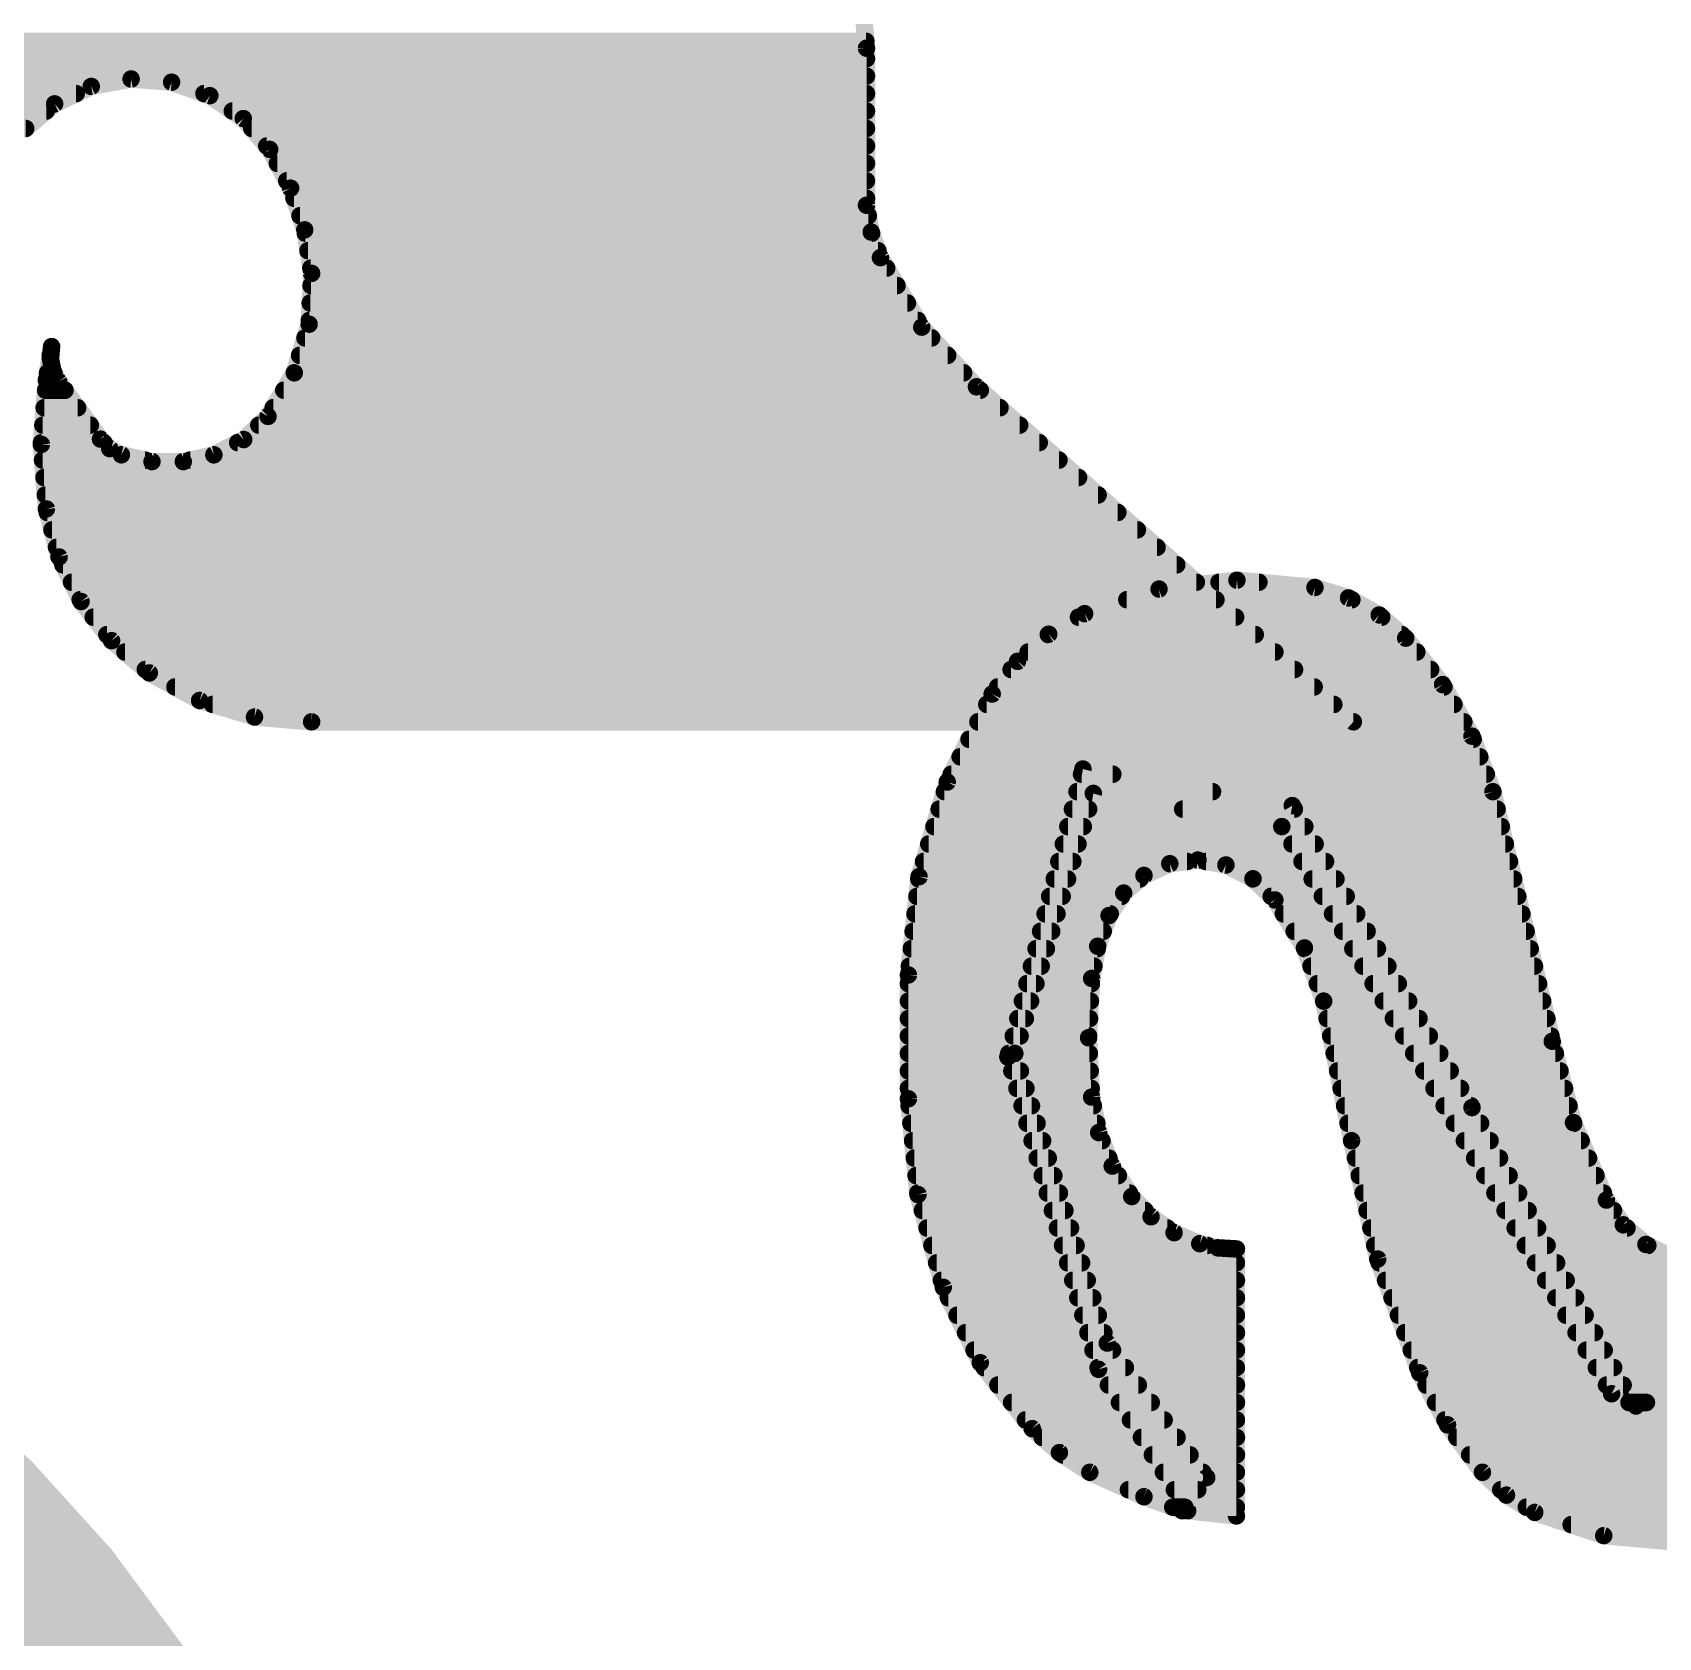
# Model space of a CAD drawing. Extents: x -36 to 72, y -18 to 26.
# Drawn here: x 8.87 to 11.237, y 20.257 to 22.593 of the extents above; entities that cross this region are included whole.
import ezdxf

# ---------------------------------------------------------------- set-up
doc = ezdxf.new("R2010")
doc.units = 0
for name, color, linetype in [('1', 12, 'CONTINUOUS'), ('17', 110, 'CONTINUOUS'), ('21', 41, 'CONTINUOUS'), ('22', 40, 'CONTINUOUS'), ('23', 53, 'CONTINUOUS'), ('29', 253, 'CONTINUOUS'), ('30', 253, 'CONTINUOUS')]:
    doc.layers.add(name, color=color, linetype=linetype)

# ---------------------------------------------------------------- blocks, each defined once
blk = doc.blocks.new('ROUNDP')
at = {"const_width": 0.5}
blk.add_lwpolyline([(0, -0.25, 1), (0, 0.25, 1), (0, -0.25)], format="xyb", dxfattribs=at)

msp = doc.modelspace()

# ---------------------------------------------------------------- linework, layer by layer
at = {"layer": '1', "const_width": 2.54}
msp.add_lwpolyline([(7.62, 19.2659), (7.62, 6.1341)], dxfattribs=at)
at = {"layer": '1', "const_width": 1.27}
msp.add_lwpolyline([(8.255, 19.2659, 1), (6.985, 19.2659)], format="xyb", dxfattribs=at)
at = {"layer": '21', "const_width": 0.0254}
for points in [[(10.0838, 22.5705), (10.0714, 22.7068)], [(7.9941, 22.5806), (10.0829, 22.5806)], [(10.0838, 22.3419), (10.0838, 22.5705)], [(7.996, 22.5552), (10.0838, 22.5552)], [(7.9994, 22.5298), (10.0838, 22.5298)], [(8.9553, 22.5149), (9.0133, 22.5256)], [(9.0133, 22.5256), (9.0722, 22.521)], [(9.0722, 22.521), (9.1279, 22.5014)], [(8.0064, 22.5044), (8.9333, 22.5044)], [(8.9019, 22.4894), (8.9553, 22.5149)], [(9.1194, 22.5044), (10.0838, 22.5044)], [(9.1279, 22.5014), (9.1766, 22.468)], [(8.0134, 22.479), (8.8897, 22.479)], [(8.857, 22.4511), (8.9019, 22.4894)], [(9.1606, 22.479), (10.0838, 22.479)], [(8.0204, 22.4536), (8.8599, 22.4536)], [(9.1766, 22.468), (9.2151, 22.4232)], [(9.189, 22.4536), (10.0838, 22.4536)], [(9.2108, 22.4282), (10.0838, 22.4282)], [(9.2151, 22.4232), (9.2455, 22.3668)], [(9.2261, 22.4028), (10.0838, 22.4028)], [(9.2398, 22.3774), (10.0838, 22.3774)], [(9.2455, 22.3668), (9.266, 22.3061)], [(9.2505, 22.352), (10.0838, 22.352)], [(10.0906, 22.3029), (10.0838, 22.3419)], [(9.2591, 22.3266), (10.0865, 22.3266)], [(9.266, 22.3061), (9.2761, 22.2428)], [(9.2668, 22.3012), (10.0913, 22.3012)], [(10.1041, 22.2657), (10.0906, 22.3029)], [(9.2708, 22.2758), (10.1004, 22.2758)], [(10.1643, 22.1645), (10.1041, 22.2657)], [(9.2761, 22.2428), (9.2724, 22.1688)], [(9.2749, 22.2504), (10.1132, 22.2504)], [(9.2752, 22.225), (10.1283, 22.225)], [(9.274, 22.1996), (10.1434, 22.1996)], [(9.2724, 22.1688), (9.2508, 22.098)], [(9.2727, 22.1742), (10.1585, 22.1742)], [(9.2663, 22.1488), (10.1787, 22.1488)], [(10.2438, 22.0777), (10.1643, 22.1645)], [(8.8976, 22.1362), (8.89, 22.0879)], [(8.8956, 22.1234), (8.8964, 22.1234)], [(8.8959, 22.1185), (8.8976, 22.1362)], [(8.8994, 22.1011), (8.8959, 22.1185)], [(9.2586, 22.1234), (10.2019, 22.1234)], [(8.8916, 22.098), (8.901, 22.098)], [(8.9078, 22.0854), (8.8994, 22.1011)], [(9.2508, 22.098), (9.2126, 22.0346)], [(9.2508, 22.098), (10.2252, 22.098)], [(8.89, 22.0879), (8.8826, 21.9939)], [(8.8888, 22.0726), (8.9171, 22.0726)], [(8.9687, 22.0015), (8.9078, 22.0854)], [(9.2355, 22.0726), (10.2495, 22.0726)], [(10.7925, 21.5901), (10.2438, 22.0777)], [(8.8868, 22.0472), (8.9355, 22.0472)], [(9.2202, 22.0472), (10.2781, 22.0472)], [(9.2126, 22.0346), (9.1773, 22.0009)], [(8.8848, 22.0218), (8.954, 22.0218)], [(8.9821, 21.9877), (8.9687, 22.0015)], [(9.1773, 22.0009), (9.1338, 21.9787)], [(9.1992, 22.0218), (10.3067, 22.0218)], [(8.8826, 21.9939), (8.89, 21.8999)], [(8.8828, 21.9964), (8.9737, 21.9964)], [(8.9992, 21.9787), (8.9821, 21.9877)], [(9.0437, 21.9688), (8.9992, 21.9787)], [(9.1338, 21.9787), (9.0893, 21.9688)], [(9.1684, 21.9964), (10.3353, 21.9964)], [(8.8844, 21.971), (9.0337, 21.971)], [(9.0893, 21.9688), (9.0437, 21.9688)], [(9.0993, 21.971), (10.3639, 21.971)], [(8.8864, 21.9456), (10.3925, 21.9456)], [(8.8884, 21.9202), (10.421, 21.9202)], [(8.89, 21.8999), (8.9084, 21.83)], [(8.8913, 21.8948), (10.4496, 21.8948)], [(8.898, 21.8694), (10.4782, 21.8694)], [(8.9047, 21.844), (10.5068, 21.844)], [(8.9084, 21.83), (8.9405, 21.7652)], [(8.914, 21.8186), (10.5354, 21.8186)], [(8.9266, 21.7932), (10.564, 21.7932)], [(8.9392, 21.7678), (10.5925, 21.7678)], [(8.9405, 21.7652), (8.9849, 21.7082)], [(8.9582, 21.7424), (10.6211, 21.7424)], [(8.978, 21.717), (10.6497, 21.717)], [(8.9849, 21.7082), (9.0399, 21.6612)], [(9.0043, 21.6916), (10.6783, 21.6916)], [(9.034, 21.6662), (10.7069, 21.6662)], [(9.0399, 21.6612), (9.1131, 21.6211)], [(9.0771, 21.6408), (10.7355, 21.6408)], [(9.1131, 21.6211), (9.193, 21.5971)], [(9.132, 21.6154), (10.764, 21.6154)], [(9.193, 21.5971), (9.2761, 21.5901)], [(9.2761, 21.5901), (10.7925, 21.5901)]]:
    msp.add_lwpolyline(points, dxfattribs=at)
at = {"layer": '21', "const_width": 0.0127}
for points in [[(10.0901, 22.5705, 1), (10.0775, 22.5705)], [(10.0829, 22.5742, 1), (10.0829, 22.587)], [(10.0775, 22.5699, 1), (10.0901, 22.5711)], [(10.0838, 22.5489, 1), (10.0838, 22.5616)], [(9.0138, 22.532, 1), (9.0128, 22.5193)], [(9.0145, 22.5194, 1), (9.0122, 22.5319)], [(9.0743, 22.527, 1), (9.0701, 22.5151)], [(9.0717, 22.5147, 1), (9.0727, 22.5274)], [(10.0838, 22.5235, 1), (10.0838, 22.5362)], [(8.9333, 22.498, 1), (8.9333, 22.5108)], [(8.9541, 22.5211, 1), (8.9564, 22.5086)], [(8.958, 22.5091, 1), (8.9525, 22.5206)], [(9.1194, 22.5108, 1), (9.1194, 22.498)], [(9.1315, 22.5066, 1), (9.1243, 22.4962)], [(9.1258, 22.4954, 1), (9.13, 22.5074)], [(10.0838, 22.498, 1), (10.0838, 22.5108)], [(8.8897, 22.4727, 1), (8.8897, 22.4854)], [(8.8992, 22.4952, 1), (8.9047, 22.4837)], [(8.9061, 22.4846, 1), (8.8978, 22.4943)], [(9.1606, 22.4854, 1), (9.1606, 22.4727)], [(10.0838, 22.4727, 1), (10.0838, 22.4854)], [(8.8599, 22.4473, 1), (8.8599, 22.46)], [(9.1815, 22.4722, 1), (9.1718, 22.4639)], [(9.1731, 22.4628, 1), (9.1802, 22.4733)], [(9.189, 22.46, 1), (9.189, 22.4473)], [(10.0838, 22.4473, 1), (10.0838, 22.46)], [(9.2108, 22.4346, 1), (9.2108, 22.4218)], [(10.0838, 22.4218, 1), (10.0838, 22.4346)], [(9.2207, 22.4262, 1), (9.2095, 22.4202)], [(9.2103, 22.4191, 1), (9.2199, 22.4273)], [(9.2261, 22.4092, 1), (9.2261, 22.3965)], [(10.0838, 22.3965, 1), (10.0838, 22.4092)], [(9.2398, 22.3838, 1), (9.2398, 22.3711)], [(9.2515, 22.3688, 1), (9.2395, 22.3648)], [(9.2399, 22.3638, 1), (9.2511, 22.3698)], [(10.0838, 22.3711, 1), (10.0838, 22.3838)], [(9.2505, 22.3584, 1), (9.2505, 22.3456)], [(10.0901, 22.343, 1), (10.0775, 22.3408)], [(10.0775, 22.3419, 1), (10.0901, 22.3419)], [(10.0838, 22.3456, 1), (10.0838, 22.3584)], [(9.2591, 22.333, 1), (9.2591, 22.3203)], [(10.0865, 22.3203, 1), (10.0865, 22.333)], [(9.2723, 22.3071, 1), (9.2598, 22.3051)], [(9.26, 22.3041, 1), (9.272, 22.3081)], [(9.2668, 22.3076, 1), (9.2668, 22.2949)], [(10.0966, 22.3051, 1), (10.0847, 22.3008)], [(10.0844, 22.3018, 1), (10.0969, 22.304)], [(10.0913, 22.2949, 1), (10.0913, 22.3076)], [(9.2708, 22.2822, 1), (9.2708, 22.2694)], [(10.1096, 22.2689, 1), (10.0986, 22.2625)], [(10.0981, 22.2635, 1), (10.1101, 22.2679)], [(10.1004, 22.2694, 1), (10.1004, 22.2822)], [(9.2749, 22.2568, 1), (9.2749, 22.2441)], [(9.2824, 22.2425, 1), (9.2698, 22.2431)], [(9.2698, 22.2418, 1), (9.2824, 22.2438)], [(10.1132, 22.2441, 1), (10.1132, 22.2568)], [(9.2752, 22.2314, 1), (9.2752, 22.2187)], [(10.1283, 22.2187, 1), (10.1283, 22.2314)], [(9.274, 22.206, 1), (9.274, 22.1932)], [(10.1434, 22.1932, 1), (10.1434, 22.206)], [(9.2727, 22.1806, 1), (9.2727, 22.1679)], [(9.2785, 22.167, 1), (9.2664, 22.1707)], [(10.1585, 22.1679, 1), (10.1585, 22.1806)], [(9.2663, 22.1552, 1), (9.2663, 22.1425)], [(9.2661, 22.1692, 1), (9.2788, 22.1685)], [(10.1689, 22.1688, 1), (10.1596, 22.1602)], [(10.1588, 22.1613, 1), (10.1697, 22.1677)], [(10.1787, 22.1425, 1), (10.1787, 22.1552)], [(8.8956, 22.1298, 1), (8.8956, 22.117)], [(8.9021, 22.1198, 1), (8.8897, 22.1172)], [(8.9039, 22.1352, 1), (8.8913, 22.1372)], [(8.9039, 22.1356, 1), (8.8913, 22.1368)], [(8.8964, 22.117, 1), (8.8964, 22.1298)], [(9.2586, 22.1298, 1), (9.2586, 22.117)], [(10.2019, 22.117, 1), (10.2019, 22.1298)], [(8.8916, 22.1044, 1), (8.8916, 22.0917)], [(8.8896, 22.1191, 1), (8.9022, 22.1179)], [(8.905, 22.1041, 1), (8.8938, 22.0981)], [(8.8932, 22.0998, 1), (8.9056, 22.1023)], [(8.901, 22.0917, 1), (8.901, 22.1044)], [(9.2508, 22.1044, 1), (9.2508, 22.0917)], [(9.2563, 22.0947, 1), (9.2454, 22.1013)], [(10.2252, 22.0917, 1), (10.2252, 22.1044)], [(8.8888, 22.079, 1), (8.8888, 22.0663)], [(8.8837, 22.0889, 1), (8.8963, 22.0869)], [(8.8963, 22.0874, 1), (8.8837, 22.0884)], [(8.9129, 22.0891, 1), (8.9027, 22.0817)], [(8.9022, 22.0824, 1), (8.9134, 22.0884)], [(8.9171, 22.0663, 1), (8.9171, 22.079)], [(9.2355, 22.079, 1), (9.2355, 22.0663)], [(9.2447, 22.0999, 1), (9.2569, 22.0962)], [(10.248, 22.0824, 1), (10.2396, 22.073)], [(10.2391, 22.0734, 1), (10.2485, 22.082)], [(10.2495, 22.0663, 1), (10.2495, 22.079)], [(8.8868, 22.0536, 1), (8.8868, 22.0408)], [(8.9355, 22.0408, 1), (8.9355, 22.0536)], [(9.2202, 22.0536, 1), (9.2202, 22.0408)], [(10.2781, 22.0408, 1), (10.2781, 22.0536)], [(9.2072, 22.0379, 1), (9.218, 22.0313)], [(9.217, 22.03, 1), (9.2082, 22.0392)], [(8.8848, 22.0282, 1), (8.8848, 22.0155)], [(8.954, 22.0155, 1), (8.954, 22.0282)], [(8.9732, 22.0059, 1), (8.9642, 21.9971)], [(9.1729, 22.0055, 1), (9.1816, 21.9963)], [(9.1801, 21.9953, 1), (9.1744, 22.0066)], [(9.1992, 22.0282, 1), (9.1992, 22.0155)], [(10.3067, 22.0155, 1), (10.3067, 22.0282)], [(8.889, 21.9944, 1), (8.8763, 21.9934)], [(8.8763, 21.9944, 1), (8.889, 21.9934)], [(8.8828, 22.0028, 1), (8.8828, 21.9901)], [(8.9636, 21.9978, 1), (8.9738, 22.0052)], [(8.9737, 21.9901, 1), (8.9737, 22.0028)], [(8.9851, 21.9933, 1), (8.9792, 21.9821)], [(8.9776, 21.9833, 1), (8.9867, 21.9921)], [(9.0006, 21.9849, 1), (8.9978, 21.9725)], [(8.9962, 21.9731, 1), (9.0022, 21.9843)], [(9.1309, 21.9844, 1), (9.1367, 21.973)], [(9.1352, 21.9725, 1), (9.1324, 21.9849)], [(9.1684, 22.0028, 1), (9.1684, 21.9901)], [(10.3353, 21.9901, 1), (10.3353, 22.0028)], [(8.8844, 21.9774, 1), (8.8844, 21.9646)], [(9.0337, 21.9646, 1), (9.0337, 21.9774)], [(9.0437, 21.9751, 1), (9.0437, 21.9624)], [(9.0423, 21.9626, 1), (9.0451, 21.975)], [(9.0879, 21.975, 1), (9.0907, 21.9626)], [(9.0893, 21.9624, 1), (9.0893, 21.9751)], [(9.0993, 21.9774, 1), (9.0993, 21.9646)], [(10.3639, 21.9646, 1), (10.3639, 21.9774)], [(8.8864, 21.952, 1), (8.8864, 21.9393)], [(10.3925, 21.9393, 1), (10.3925, 21.952)], [(8.8884, 21.9266, 1), (8.8884, 21.9139)], [(10.421, 21.9139, 1), (10.421, 21.9266)], [(8.8961, 21.9015, 1), (8.8839, 21.8983)], [(8.8837, 21.8994, 1), (8.8963, 21.9004)], [(8.8913, 21.9012, 1), (8.8913, 21.8884)], [(10.4496, 21.8884, 1), (10.4496, 21.9012)], [(8.898, 21.8758, 1), (8.898, 21.8631)], [(10.4782, 21.8631, 1), (10.4782, 21.8758)], [(8.9047, 21.8504, 1), (8.9047, 21.8377)], [(10.5068, 21.8377, 1), (10.5068, 21.8504)], [(8.9141, 21.8328, 1), (8.9027, 21.8272)], [(8.9023, 21.8284, 1), (8.9146, 21.8316)], [(8.914, 21.825, 1), (8.914, 21.8122)], [(10.5354, 21.8122, 1), (10.5354, 21.825)], [(8.9266, 21.7996, 1), (8.9266, 21.7869)], [(10.564, 21.7869, 1), (10.564, 21.7996)], [(8.9392, 21.7742, 1), (8.9392, 21.7614)], [(8.9455, 21.7691, 1), (8.9355, 21.7613)], [(10.5925, 21.7614, 1), (10.5925, 21.7742)], [(8.9348, 21.7624, 1), (8.9462, 21.768)], [(8.9582, 21.7488, 1), (8.9582, 21.736)], [(10.6211, 21.736, 1), (10.6211, 21.7488)], [(8.978, 21.7234, 1), (8.978, 21.7107)], [(10.6497, 21.7107, 1), (10.6497, 21.7234)], [(8.989, 21.713, 1), (8.9808, 21.7033)], [(8.9799, 21.7043, 1), (8.9899, 21.7121)], [(9.0043, 21.698, 1), (9.0043, 21.6852)], [(10.6783, 21.6852, 1), (10.6783, 21.698)], [(9.034, 21.6726, 1), (9.034, 21.6598)], [(9.043, 21.6668, 1), (9.0368, 21.6556)], [(9.0358, 21.6564, 1), (9.044, 21.666)], [(10.7069, 21.6598, 1), (10.7069, 21.6726)], [(9.0771, 21.6472, 1), (9.0771, 21.6345)], [(9.1149, 21.6272, 1), (9.1112, 21.615)], [(9.11, 21.6155, 1), (9.1161, 21.6267)], [(10.7355, 21.6345, 1), (10.7355, 21.6472)], [(9.132, 21.6218, 1), (9.132, 21.609)], [(9.1935, 21.6034, 1), (9.1924, 21.5907)], [(9.1911, 21.591, 1), (9.1948, 21.6031)], [(10.764, 21.609, 1), (10.764, 21.6218)], [(9.2761, 21.5965, 1), (9.2761, 21.5837)], [(9.2756, 21.5838, 1), (9.2766, 21.5964)], [(10.7883, 21.5854, 1), (10.7967, 21.5948)], [(10.7925, 21.5837, 1), (10.7925, 21.5965)]]:
    msp.add_lwpolyline(points, format="xyb", dxfattribs=at)
at = {"layer": '22', "const_width": 0.0254}
for points in [[(10.5096, 21.7833), (10.623, 21.7962)], [(10.5968, 21.7932), (10.655, 21.7932)], [(10.623, 21.7962), (10.7366, 21.7856)], [(10.4013, 21.7475), (10.5096, 21.7833)], [(10.4627, 21.7678), (10.7903, 21.7678)], [(10.7366, 21.7856), (10.7855, 21.7705)], [(10.7855, 21.7705), (10.8302, 21.7455)], [(10.3491, 21.7176), (10.4013, 21.7475)], [(10.3924, 21.7424), (10.8338, 21.7424)], [(10.8302, 21.7455), (10.8687, 21.7119)], [(10.3036, 21.6781), (10.3491, 21.7176)], [(10.3484, 21.717), (10.8629, 21.717)], [(10.3191, 21.6916), (10.8848, 21.6916)], [(10.8687, 21.7119), (10.9225, 21.6443)], [(10.2667, 21.6306), (10.3036, 21.6781)], [(10.2943, 21.6662), (10.905, 21.6662)], [(10.9225, 21.6443), (10.9651, 21.5692)], [(10.2014, 21.5025), (10.2667, 21.6306)], [(10.2746, 21.6408), (10.9244, 21.6408)], [(10.2589, 21.6154), (10.9389, 21.6154)], [(10.246, 21.59), (10.9533, 21.59)], [(10.233, 21.5646), (10.9669, 21.5646)], [(10.9651, 21.5692), (10.9957, 21.4884)], [(10.2201, 21.5392), (10.9765, 21.5392)], [(10.1603, 21.3647), (10.2014, 21.5025)], [(10.2071, 21.5138), (10.9861, 21.5138)], [(10.2895, 21.1023), (10.3988, 21.5214)], [(10.3968, 21.5138), (10.4423, 21.5138)], [(10.3988, 21.5214), (10.7036, 21.4681)], [(10.1972, 21.4884), (10.9957, 21.4884)], [(10.414, 21.4859), (10.2997, 21.1074)], [(10.3902, 21.4884), (10.5875, 21.4884)], [(10.6883, 21.4376), (10.414, 21.4859)], [(10.9957, 21.4884), (11.082, 21.1252)], [(10.1896, 21.463), (10.4071, 21.463)], [(10.3836, 21.463), (10.7066, 21.463)], [(10.5441, 21.463), (11.0017, 21.463)], [(10.7036, 21.4681), (10.9652, 21.0287)], [(10.182, 21.4376), (10.3994, 21.4376)], [(10.3769, 21.4376), (10.7218, 21.4376)], [(11.1684, 20.6121), (10.6883, 21.4376)], [(10.6883, 21.4376), (11.0078, 21.4376)], [(10.1744, 21.4122), (10.3917, 21.4122)], [(10.3703, 21.4122), (10.7369, 21.4122)], [(10.7031, 21.4122), (11.0138, 21.4122)], [(10.1669, 21.3868), (10.3841, 21.3868)], [(10.3637, 21.3868), (10.5503, 21.3868)], [(10.5253, 21.3836), (10.4877, 21.3665)], [(10.5663, 21.3888), (10.5253, 21.3836)], [(10.607, 21.3817), (10.5663, 21.3888)], [(10.5779, 21.3868), (10.752, 21.3868)], [(10.7178, 21.3868), (11.0198, 21.3868)], [(10.1448, 21.2217), (10.1603, 21.3647)], [(10.1599, 21.3614), (10.3764, 21.3614)], [(10.3571, 21.3614), (10.4818, 21.3614)], [(10.4877, 21.3665), (10.4582, 21.3408)], [(10.6464, 21.3616), (10.607, 21.3817)], [(10.6782, 21.3309), (10.6464, 21.3616)], [(10.6466, 21.3614), (10.7671, 21.3614)], [(10.7326, 21.3614), (11.0259, 21.3614)], [(10.4582, 21.3408), (10.4369, 21.3081)], [(10.1572, 21.336), (10.3687, 21.336)], [(10.3504, 21.336), (10.4551, 21.336)], [(10.6729, 21.336), (10.7822, 21.336)], [(10.7213, 21.2609), (10.6782, 21.3309)], [(10.7474, 21.336), (11.0319, 21.336)], [(10.1544, 21.3106), (10.3611, 21.3106)], [(10.3438, 21.3106), (10.4385, 21.3106)], [(10.4369, 21.3081), (10.4204, 21.2634)], [(10.6907, 21.3106), (10.7974, 21.3106)], [(10.7622, 21.3106), (11.0379, 21.3106)], [(10.1517, 21.2852), (10.3534, 21.2852)], [(10.3372, 21.2852), (10.4284, 21.2852)], [(10.7064, 21.2852), (10.8125, 21.2852)], [(10.7769, 21.2852), (11.044, 21.2852)], [(10.1489, 21.2598), (10.3457, 21.2598)], [(10.3306, 21.2598), (10.4197, 21.2598)], [(10.4204, 21.2634), (10.4115, 21.2166)], [(10.7493, 21.1836), (10.7213, 21.2609)], [(10.7217, 21.2598), (10.8276, 21.2598)], [(10.7917, 21.2598), (11.05, 21.2598)], [(10.1448, 21.0414), (10.1448, 21.2217)], [(10.1462, 21.2344), (10.3381, 21.2344)], [(10.3239, 21.2344), (10.4149, 21.2344)], [(10.7309, 21.2344), (10.8427, 21.2344)], [(10.8065, 21.2344), (11.0561, 21.2344)], [(10.1448, 21.209), (10.3304, 21.209)], [(10.3173, 21.209), (10.4111, 21.209)], [(10.4115, 21.2166), (10.407, 21.1303)], [(10.7401, 21.209), (10.8579, 21.209)], [(10.8213, 21.209), (11.0621, 21.209)], [(10.1448, 21.1836), (10.3227, 21.1836)], [(10.3107, 21.1836), (10.4098, 21.1836)], [(10.7899, 20.9804), (10.7493, 21.1836)], [(10.7493, 21.1836), (10.873, 21.1836)], [(10.836, 21.1836), (11.0681, 21.1836)], [(10.1448, 21.1582), (10.315, 21.1582)], [(10.3041, 21.1582), (10.4085, 21.1582)], [(10.7544, 21.1582), (10.8881, 21.1582)], [(10.8508, 21.1582), (11.0742, 21.1582)], [(10.1448, 21.1328), (10.3074, 21.1328)], [(10.2975, 21.1328), (10.4072, 21.1328)], [(10.407, 21.1303), (10.4115, 21.0439)], [(10.7595, 21.1328), (10.9032, 21.1328)], [(10.8656, 21.1328), (11.0802, 21.1328)], [(11.082, 21.1252), (11.1129, 21.0067)], [(10.1448, 21.1074), (10.2997, 21.1074)], [(10.4216, 20.6477), (10.2895, 21.1023)], [(10.2908, 21.1074), (10.4082, 21.1074)], [(10.2997, 21.1074), (10.4343, 20.6858)], [(10.7645, 21.1074), (10.9183, 21.1074)], [(10.8803, 21.1074), (11.0866, 21.1074)], [(10.1448, 21.082), (10.3078, 21.082)], [(10.2954, 21.082), (10.4095, 21.082)], [(10.7696, 21.082), (10.9335, 21.082)], [(10.8951, 21.082), (11.0933, 21.082)], [(10.1448, 21.0566), (10.3159, 21.0566)], [(10.3028, 21.0566), (10.4108, 21.0566)], [(10.7747, 21.0566), (10.9486, 21.0566)], [(10.9099, 21.0566), (11.0999, 21.0566)], [(10.1587, 20.9021), (10.1448, 21.0414)], [(10.1458, 21.0312), (10.324, 21.0312)], [(10.3102, 21.0312), (10.414, 21.0312)], [(10.4115, 21.0439), (10.4218, 20.9923)], [(10.7797, 21.0312), (10.9637, 21.0312)], [(10.9247, 21.0312), (11.1065, 21.0312)], [(10.9652, 21.0287), (11.1963, 20.6045)], [(10.1484, 21.0058), (10.3321, 21.0058)], [(10.3175, 21.0058), (10.4191, 21.0058)], [(10.7848, 21.0058), (10.9777, 21.0058)], [(10.9394, 21.0058), (11.1133, 21.0058)], [(11.1129, 21.0067), (11.1608, 20.894)], [(10.4218, 20.9923), (10.4415, 20.9434)], [(10.1509, 20.9804), (10.3402, 20.9804)], [(10.3249, 20.9804), (10.4266, 20.9804)], [(10.828, 20.8081), (10.7899, 20.9804)], [(10.7899, 20.9804), (10.9915, 20.9804)], [(10.9542, 20.9804), (11.1241, 20.9804)], [(10.1534, 20.955), (10.3484, 20.955)], [(10.3323, 20.955), (10.4368, 20.955)], [(10.4415, 20.9434), (10.4699, 20.8991)], [(10.7955, 20.955), (11.0053, 20.955)], [(10.969, 20.955), (11.1349, 20.955)], [(10.156, 20.9296), (10.3565, 20.9296)], [(10.3397, 20.9296), (10.4504, 20.9296)], [(10.8011, 20.9296), (11.0192, 20.9296)], [(10.9837, 20.9296), (11.1457, 20.9296)], [(10.1585, 20.9042), (10.3646, 20.9042)], [(10.1956, 20.767), (10.1587, 20.9021)], [(10.3471, 20.9042), (10.4666, 20.9042)], [(10.4699, 20.8991), (10.4981, 20.8697)], [(10.8068, 20.9042), (11.033, 20.9042)], [(10.9985, 20.9042), (11.1565, 20.9042)], [(11.1608, 20.894), (11.1855, 20.858)], [(10.1651, 20.8788), (10.3727, 20.8788)], [(10.3544, 20.8788), (10.4893, 20.8788)], [(10.4981, 20.8697), (10.5315, 20.8465)], [(10.8124, 20.8788), (11.0469, 20.8788)], [(11.0133, 20.8788), (11.1712, 20.8788)], [(10.172, 20.8534), (10.3808, 20.8534)], [(10.3618, 20.8534), (10.5216, 20.8534)], [(10.5315, 20.8465), (10.5689, 20.8305)], [(10.818, 20.8534), (11.0607, 20.8534)], [(11.0281, 20.8534), (11.1908, 20.8534)], [(11.1855, 20.858), (11.2184, 20.8294)], [(10.179, 20.828), (10.3889, 20.828)], [(10.3692, 20.828), (10.5799, 20.828)], [(10.5689, 20.8305), (10.5953, 20.8245)], [(10.5953, 20.8245), (10.6223, 20.8229)], [(10.6223, 20.8229), (10.6223, 20.4343)], [(10.8236, 20.828), (11.0745, 20.828)], [(11.0428, 20.828), (11.2211, 20.828)], [(11.2184, 20.8294), (11.2574, 20.8099)], [(10.1859, 20.8026), (10.397, 20.8026)], [(10.3766, 20.8026), (10.6223, 20.8026)], [(10.889, 20.6426), (10.828, 20.8081)], [(10.8301, 20.8026), (11.0884, 20.8026)], [(11.0576, 20.8026), (11.2914, 20.8026)], [(10.1928, 20.7772), (10.4051, 20.7772)], [(10.384, 20.7772), (10.6223, 20.7772)], [(10.8394, 20.7772), (11.1022, 20.7772)], [(11.0724, 20.7772), (11.5525, 20.7772)], [(10.2494, 20.6573), (10.1956, 20.767)], [(10.2031, 20.7518), (10.4132, 20.7518)], [(10.3914, 20.7518), (10.6223, 20.7518)], [(10.8488, 20.7518), (11.1161, 20.7518)], [(11.0872, 20.7518), (11.5469, 20.7518)], [(10.2155, 20.7264), (10.4213, 20.7264)], [(10.3987, 20.7264), (10.6223, 20.7264)], [(10.8581, 20.7264), (11.1299, 20.7264)], [(11.1019, 20.7264), (11.5412, 20.7264)], [(10.228, 20.701), (10.4294, 20.701)], [(10.4061, 20.701), (10.6223, 20.701)], [(10.8675, 20.701), (11.1437, 20.701)], [(11.1167, 20.701), (11.5215, 20.701)], [(11.1963, 20.6045), (11.5214, 20.7137)], [(11.5367, 20.7061), (11.2039, 20.5943)], [(10.2404, 20.6756), (10.4419, 20.6756)], [(10.4135, 20.6756), (10.6223, 20.6756)], [(10.4343, 20.6858), (10.5791, 20.4902)], [(10.8768, 20.6756), (11.1576, 20.6756)], [(11.1315, 20.6756), (11.4459, 20.6756)], [(10.3251, 20.5613), (10.2494, 20.6573)], [(10.255, 20.6502), (10.4607, 20.6502)], [(10.4209, 20.6502), (10.6223, 20.6502)], [(10.8862, 20.6502), (11.1714, 20.6502)], [(11.1462, 20.6502), (11.3703, 20.6502)], [(10.5512, 20.4419), (10.4216, 20.6477)], [(10.9295, 20.5669), (10.889, 20.6426)], [(10.275, 20.6248), (10.4795, 20.6248)], [(10.436, 20.6248), (10.6223, 20.6248)], [(10.8985, 20.6248), (11.1852, 20.6248)], [(11.161, 20.6248), (11.2947, 20.6248)], [(11.2039, 20.5943), (11.1684, 20.6121)], [(10.295, 20.5994), (10.4983, 20.5994)], [(10.452, 20.5994), (10.6223, 20.5994)], [(10.9121, 20.5994), (11.658, 20.5994)], [(11.1937, 20.5994), (11.2191, 20.5994)], [(10.3151, 20.574), (10.5171, 20.574)], [(10.3646, 20.5264), (10.3251, 20.5613)], [(10.468, 20.574), (10.6223, 20.574)], [(10.9258, 20.574), (11.6397, 20.574)], [(10.9804, 20.4978), (10.9295, 20.5669)], [(10.3395, 20.5486), (10.5359, 20.5486)], [(10.484, 20.5486), (10.6223, 20.5486)], [(10.943, 20.5486), (11.6195, 20.5486)], [(10.4089, 20.4978), (10.3646, 20.5264)], [(10.3696, 20.5232), (10.5547, 20.5232)], [(10.5, 20.5232), (10.6223, 20.5232)], [(10.9617, 20.5232), (11.5935, 20.5232)], [(10.4877, 20.4622), (10.4089, 20.4978)], [(10.4089, 20.4978), (10.5735, 20.4978)], [(10.516, 20.4978), (10.6223, 20.4978)], [(10.5791, 20.4902), (10.5435, 20.4419)], [(11.0154, 20.4646), (10.9804, 20.4978)], [(10.9804, 20.4978), (11.5675, 20.4978)], [(10.4651, 20.4724), (10.566, 20.4724)], [(10.5435, 20.4419), (10.4877, 20.4622)], [(10.532, 20.4724), (10.6223, 20.4724)], [(11.0071, 20.4724), (11.5367, 20.4724)], [(11.0566, 20.4394), (11.0154, 20.4646)], [(10.5295, 20.447), (10.5473, 20.447)], [(10.548, 20.447), (10.6223, 20.447)], [(10.6223, 20.4343), (10.5512, 20.4419)], [(11.0442, 20.447), (11.499, 20.447)], [(11.1569, 20.4056), (11.0566, 20.4394)], [(11.1095, 20.4216), (11.4412, 20.4216)], [(11.2624, 20.3962), (11.1569, 20.4056)]]:
    msp.add_lwpolyline(points, dxfattribs=at)
at = {"layer": '22', "const_width": 0.0127}
for points in [[(10.5968, 21.7996, 1), (10.5968, 21.7869)], [(10.6236, 21.8025, 1), (10.6224, 21.7899)], [(10.6237, 21.7899, 1), (10.6223, 21.8025)], [(10.655, 21.7869, 1), (10.655, 21.7996)], [(10.4627, 21.7742, 1), (10.4627, 21.7614)], [(10.5089, 21.7896, 1), (10.5104, 21.777)], [(10.5116, 21.7773, 1), (10.5076, 21.7893)], [(10.7385, 21.7917, 1), (10.7347, 21.7795)], [(10.736, 21.7793, 1), (10.7372, 21.7919)], [(10.7886, 21.776, 1), (10.7824, 21.7649)], [(10.7836, 21.7644, 1), (10.7874, 21.7765)], [(10.7903, 21.7614, 1), (10.7903, 21.7742)], [(10.3924, 21.7488, 1), (10.3924, 21.736)], [(10.3993, 21.7535, 1), (10.4033, 21.7415)], [(10.4045, 21.742, 1), (10.3981, 21.753)], [(10.8343, 21.7503, 1), (10.826, 21.7408)], [(10.8271, 21.74, 1), (10.8332, 21.7511)], [(10.8338, 21.736, 1), (10.8338, 21.7488)], [(10.3484, 21.7234, 1), (10.3484, 21.7107)], [(10.3459, 21.7231, 1), (10.3522, 21.7121)], [(10.3532, 21.7128, 1), (10.3449, 21.7224)], [(10.8629, 21.7107, 1), (10.8629, 21.7234)], [(10.3191, 21.698, 1), (10.3191, 21.6852)], [(10.8737, 21.7159, 1), (10.8637, 21.7079)], [(10.8645, 21.7071, 1), (10.8729, 21.7167)], [(10.8848, 21.6852, 1), (10.8848, 21.698)], [(10.2995, 21.6829, 1), (10.3078, 21.6733)], [(10.3086, 21.6742, 1), (10.2986, 21.682)], [(10.2943, 21.6726, 1), (10.2943, 21.6598)], [(10.905, 21.6598, 1), (10.905, 21.6726)], [(10.928, 21.6474, 1), (10.9169, 21.6412)], [(10.2617, 21.6345, 1), (10.2717, 21.6267)], [(10.2724, 21.6277, 1), (10.261, 21.6335)], [(10.2746, 21.6472, 1), (10.2746, 21.6345)], [(10.9175, 21.6403, 1), (10.9274, 21.6482)], [(10.9244, 21.6345, 1), (10.9244, 21.6472)], [(10.2589, 21.6218, 1), (10.2589, 21.609)], [(10.9389, 21.609, 1), (10.9389, 21.6218)], [(10.246, 21.5964, 1), (10.246, 21.5836)], [(10.9533, 21.5836, 1), (10.9533, 21.5964)], [(10.233, 21.571, 1), (10.233, 21.5583)], [(10.9711, 21.5714, 1), (10.9592, 21.5669)], [(10.9596, 21.5661, 1), (10.9707, 21.5723)], [(10.9669, 21.5583, 1), (10.9669, 21.571)], [(10.2201, 21.5456, 1), (10.2201, 21.5328)], [(10.9765, 21.5328, 1), (10.9765, 21.5456)], [(10.2074, 21.5007, 1), (10.1953, 21.5043)], [(10.2071, 21.5202, 1), (10.2071, 21.5074)], [(10.3968, 21.5202, 1), (10.3968, 21.5074)], [(10.3999, 21.5277, 1), (10.3977, 21.5151)], [(10.4049, 21.5198, 1), (10.3927, 21.523)], [(10.4423, 21.5074, 1), (10.4423, 21.5202)], [(10.9861, 21.5074, 1), (10.9861, 21.5202)], [(10.1972, 21.4948, 1), (10.1972, 21.4821)], [(10.1957, 21.5054, 1), (10.207, 21.4996)], [(10.3902, 21.4948, 1), (10.3902, 21.4821)], [(10.4151, 21.4922, 1), (10.4129, 21.4796)], [(10.4201, 21.4841, 1), (10.4079, 21.4877)], [(10.5875, 21.4821, 1), (10.5875, 21.4948)], [(11.0019, 21.4899, 1), (10.9895, 21.4869)], [(10.9898, 21.4862, 1), (11.0016, 21.4906)], [(10.9957, 21.4821, 1), (10.9957, 21.4948)], [(10.1896, 21.4694, 1), (10.1896, 21.4566)], [(10.3836, 21.4694, 1), (10.3836, 21.4566)], [(10.4071, 21.4566, 1), (10.4071, 21.4694)], [(10.5441, 21.4694, 1), (10.5441, 21.4566)], [(10.7091, 21.4713, 1), (10.6981, 21.4649)], [(10.7025, 21.4618, 1), (10.7047, 21.4744)], [(10.7066, 21.4566, 1), (10.7066, 21.4694)], [(11.0017, 21.4566, 1), (11.0017, 21.4694)], [(10.182, 21.444, 1), (10.182, 21.4312)], [(10.3769, 21.444, 1), (10.3769, 21.4312)], [(10.3994, 21.4312, 1), (10.3994, 21.444)], [(10.6883, 21.444, 1), (10.6883, 21.4312)], [(10.6938, 21.4408, 1), (10.6828, 21.4344)], [(10.6872, 21.4313, 1), (10.6894, 21.4439)], [(10.7218, 21.4312, 1), (10.7218, 21.444)], [(11.0078, 21.4312, 1), (11.0078, 21.444)], [(10.1744, 21.4186, 1), (10.1744, 21.4059)], [(10.3703, 21.4186, 1), (10.3703, 21.4059)], [(10.3917, 21.4059, 1), (10.3917, 21.4186)], [(10.7031, 21.4186, 1), (10.7031, 21.4059)], [(10.7369, 21.4059, 1), (10.7369, 21.4186)], [(11.0138, 21.4059, 1), (11.0138, 21.4186)], [(10.1669, 21.3932, 1), (10.1669, 21.3804)], [(10.3637, 21.3932, 1), (10.3637, 21.3804)], [(10.3841, 21.3804, 1), (10.3841, 21.3932)], [(10.5279, 21.3778, 1), (10.5227, 21.3894)], [(10.5503, 21.3804, 1), (10.5503, 21.3932)], [(10.5674, 21.3951, 1), (10.5652, 21.3826)], [(10.5671, 21.3825, 1), (10.5655, 21.3951)], [(10.5779, 21.3932, 1), (10.5779, 21.3804)], [(10.7178, 21.3932, 1), (10.7178, 21.3804)], [(10.752, 21.3804, 1), (10.752, 21.3932)], [(11.0198, 21.3804, 1), (11.0198, 21.3932)], [(10.1599, 21.3678, 1), (10.1599, 21.355)], [(10.1542, 21.3665, 1), (10.1664, 21.3629)], [(10.1666, 21.364, 1), (10.154, 21.3654)], [(10.3571, 21.3678, 1), (10.3571, 21.355)], [(10.3764, 21.355, 1), (10.3764, 21.3678)], [(10.4851, 21.3723, 1), (10.4903, 21.3607)], [(10.4818, 21.355, 1), (10.4818, 21.3678)], [(10.4919, 21.3617, 1), (10.4835, 21.3713)], [(10.5245, 21.3899, 1), (10.5261, 21.3773)], [(10.6099, 21.3874, 1), (10.6041, 21.376)], [(10.6059, 21.3754, 1), (10.6081, 21.388)], [(10.6508, 21.3662, 1), (10.642, 21.357)], [(10.6466, 21.3678, 1), (10.6466, 21.355)], [(10.6435, 21.3559, 1), (10.6493, 21.3673)], [(10.7326, 21.3678, 1), (10.7326, 21.355)], [(10.7671, 21.355, 1), (10.7671, 21.3678)], [(11.0259, 21.355, 1), (11.0259, 21.3678)], [(10.4541, 21.3456, 1), (10.4624, 21.3361)], [(10.4635, 21.3374, 1), (10.4529, 21.3443)], [(10.1572, 21.3424, 1), (10.1572, 21.3297)], [(10.3504, 21.3424, 1), (10.3504, 21.3297)], [(10.3687, 21.3297, 1), (10.3687, 21.3424)], [(10.4551, 21.3297, 1), (10.4551, 21.3424)], [(10.6729, 21.3424, 1), (10.6729, 21.3297)], [(10.6836, 21.3342, 1), (10.6728, 21.3276)], [(10.6738, 21.3263, 1), (10.6826, 21.3355)], [(10.7474, 21.3424, 1), (10.7474, 21.3297)], [(10.7822, 21.3297, 1), (10.7822, 21.3424)], [(11.0319, 21.3297, 1), (11.0319, 21.3424)], [(10.1544, 21.317, 1), (10.1544, 21.3042)], [(10.3438, 21.317, 1), (10.3438, 21.3042)], [(10.3611, 21.3042, 1), (10.3611, 21.317)], [(10.4316, 21.3116, 1), (10.4422, 21.3046)], [(10.4429, 21.3059, 1), (10.4309, 21.3103)], [(10.4385, 21.3042, 1), (10.4385, 21.317)], [(10.6907, 21.317, 1), (10.6907, 21.3042)], [(10.7622, 21.317, 1), (10.7622, 21.3042)], [(10.7974, 21.3042, 1), (10.7974, 21.317)], [(11.0379, 21.3042, 1), (11.0379, 21.317)], [(10.1517, 21.2916, 1), (10.1517, 21.2788)], [(10.3372, 21.2916, 1), (10.3372, 21.2788)], [(10.3534, 21.2788, 1), (10.3534, 21.2916)], [(10.4284, 21.2788, 1), (10.4284, 21.2916)], [(10.7064, 21.2916, 1), (10.7064, 21.2788)], [(10.7769, 21.2916, 1), (10.7769, 21.2788)], [(10.8125, 21.2788, 1), (10.8125, 21.2916)], [(11.044, 21.2788, 1), (11.044, 21.2916)], [(10.1489, 21.2662, 1), (10.1489, 21.2535)], [(10.3306, 21.2662, 1), (10.3306, 21.2535)], [(10.3457, 21.2535, 1), (10.3457, 21.2662)], [(10.4144, 21.2656, 1), (10.4263, 21.2612)], [(10.4266, 21.2622, 1), (10.4141, 21.2646)], [(10.4197, 21.2535, 1), (10.4197, 21.2662)], [(10.7273, 21.2631, 1), (10.7154, 21.2588)], [(10.7217, 21.2662, 1), (10.7217, 21.2535)], [(10.7159, 21.2576, 1), (10.7267, 21.2642)], [(10.7917, 21.2662, 1), (10.7917, 21.2535)], [(10.8276, 21.2535, 1), (10.8276, 21.2662)], [(11.05, 21.2535, 1), (11.05, 21.2662)], [(10.1511, 21.2217, 1), (10.1385, 21.2217)], [(10.1462, 21.2408, 1), (10.1462, 21.228)], [(10.3239, 21.2408, 1), (10.3239, 21.228)], [(10.3381, 21.228, 1), (10.3381, 21.2408)], [(10.4149, 21.228, 1), (10.4149, 21.2408)], [(10.7309, 21.2408, 1), (10.7309, 21.228)], [(10.8065, 21.2408, 1), (10.8065, 21.228)], [(10.8427, 21.228, 1), (10.8427, 21.2408)], [(11.0561, 21.228, 1), (11.0561, 21.2408)], [(10.1385, 21.2224, 1), (10.1511, 21.221)], [(10.1448, 21.2154, 1), (10.1448, 21.2026)], [(10.3173, 21.2154, 1), (10.3173, 21.2026)], [(10.3304, 21.2026, 1), (10.3304, 21.2154)], [(10.4053, 21.2178, 1), (10.4177, 21.2154)], [(10.4178, 21.2163, 1), (10.4052, 21.2169)], [(10.4111, 21.2026, 1), (10.4111, 21.2154)], [(10.7401, 21.2154, 1), (10.7401, 21.2026)], [(10.8213, 21.2154, 1), (10.8213, 21.2026)], [(10.8579, 21.2026, 1), (10.8579, 21.2154)], [(11.0621, 21.2026, 1), (11.0621, 21.2154)], [(10.1448, 21.19, 1), (10.1448, 21.1773)], [(10.3107, 21.19, 1), (10.3107, 21.1773)], [(10.3227, 21.1773, 1), (10.3227, 21.19)], [(10.4098, 21.1773, 1), (10.4098, 21.19)], [(10.7493, 21.19, 1), (10.7493, 21.1773)], [(10.7555, 21.1848, 1), (10.7431, 21.1824)], [(10.7433, 21.1814, 1), (10.7553, 21.1858)], [(10.836, 21.19, 1), (10.836, 21.1773)], [(10.873, 21.1773, 1), (10.873, 21.19)], [(11.0681, 21.1773, 1), (11.0681, 21.19)], [(10.1448, 21.1646, 1), (10.1448, 21.1518)], [(10.3041, 21.1646, 1), (10.3041, 21.1518)], [(10.315, 21.1518, 1), (10.315, 21.1646)], [(10.4085, 21.1518, 1), (10.4085, 21.1646)], [(10.7544, 21.1646, 1), (10.7544, 21.1518)], [(10.8508, 21.1646, 1), (10.8508, 21.1518)], [(10.8881, 21.1518, 1), (10.8881, 21.1646)], [(11.0742, 21.1518, 1), (11.0742, 21.1646)], [(10.1448, 21.1392, 1), (10.1448, 21.1264)], [(10.2975, 21.1392, 1), (10.2975, 21.1264)], [(10.3074, 21.1264, 1), (10.3074, 21.1392)], [(10.4134, 21.1306, 1), (10.4007, 21.1299)], [(10.4007, 21.1306, 1), (10.4134, 21.1299)], [(10.4072, 21.1264, 1), (10.4072, 21.1392)], [(10.7595, 21.1392, 1), (10.7595, 21.1264)], [(10.8656, 21.1392, 1), (10.8656, 21.1264)], [(10.9032, 21.1264, 1), (10.9032, 21.1392)], [(11.0881, 21.1268, 1), (11.0759, 21.1236)], [(11.0802, 21.1264, 1), (11.0802, 21.1392)], [(10.1448, 21.1138, 1), (10.1448, 21.1011)], [(10.2956, 21.1041, 1), (10.2834, 21.1005)], [(10.2908, 21.1138, 1), (10.2908, 21.1011)], [(10.2936, 21.1092, 1), (10.3058, 21.1056)], [(10.3057, 21.1093, 1), (10.2937, 21.1055)], [(10.2997, 21.1011, 1), (10.2997, 21.1138)], [(10.4082, 21.1011, 1), (10.4082, 21.1138)], [(10.7645, 21.1138, 1), (10.7645, 21.1011)], [(10.8803, 21.1138, 1), (10.8803, 21.1011)], [(10.9183, 21.1011, 1), (10.9183, 21.1138)], [(11.0758, 21.1237, 1), (11.0882, 21.1267)], [(11.0866, 21.1011, 1), (11.0866, 21.1138)], [(10.1448, 21.0884, 1), (10.1448, 21.0756)], [(10.2834, 21.1039, 1), (10.2956, 21.1007)], [(10.2954, 21.0884, 1), (10.2954, 21.0756)], [(10.3078, 21.0756, 1), (10.3078, 21.0884)], [(10.4095, 21.0756, 1), (10.4095, 21.0884)], [(10.7696, 21.0884, 1), (10.7696, 21.0756)], [(10.8951, 21.0884, 1), (10.8951, 21.0756)], [(10.9335, 21.0756, 1), (10.9335, 21.0884)], [(11.0933, 21.0756, 1), (11.0933, 21.0884)], [(10.1448, 21.063, 1), (10.1448, 21.0502)], [(10.3028, 21.063, 1), (10.3028, 21.0502)], [(10.3159, 21.0502, 1), (10.3159, 21.063)], [(10.4108, 21.0502, 1), (10.4108, 21.063)], [(10.7747, 21.063, 1), (10.7747, 21.0502)], [(10.9099, 21.063, 1), (10.9099, 21.0502)], [(10.9486, 21.0502, 1), (10.9486, 21.063)], [(11.0999, 21.0502, 1), (11.0999, 21.063)], [(10.1511, 21.042, 1), (10.1385, 21.0408)], [(10.1385, 21.0414, 1), (10.1511, 21.0414)], [(10.1458, 21.0376, 1), (10.1458, 21.0249)], [(10.3102, 21.0376, 1), (10.3102, 21.0249)], [(10.324, 21.0249, 1), (10.324, 21.0376)], [(10.4177, 21.0451, 1), (10.4053, 21.0427)], [(10.4052, 21.0436, 1), (10.4178, 21.0442)], [(10.414, 21.0249, 1), (10.414, 21.0376)], [(10.7797, 21.0376, 1), (10.7797, 21.0249)], [(10.9247, 21.0376, 1), (10.9247, 21.0249)], [(10.9708, 21.0317, 1), (10.9596, 21.0257)], [(10.9637, 21.0249, 1), (10.9637, 21.0376)], [(11.1065, 21.0249, 1), (11.1065, 21.0376)], [(10.1484, 21.0122, 1), (10.1484, 20.9994)], [(10.3175, 21.0122, 1), (10.3175, 20.9994)], [(10.3321, 20.9994, 1), (10.3321, 21.0122)], [(10.4191, 20.9994, 1), (10.4191, 21.0122)], [(10.7848, 21.0122, 1), (10.7848, 20.9994)], [(10.9394, 21.0122, 1), (10.9394, 20.9994)], [(10.9597, 21.0255, 1), (10.9707, 21.0319)], [(10.9777, 20.9994, 1), (10.9777, 21.0122)], [(11.1188, 21.0092, 1), (11.1071, 21.0042)], [(11.1133, 20.9994, 1), (11.1133, 21.0122)], [(10.4277, 20.9946, 1), (10.4159, 20.9899)], [(10.4156, 20.991, 1), (10.428, 20.9935)], [(11.1068, 21.0051, 1), (11.1191, 21.0083)], [(10.1509, 20.9868, 1), (10.1509, 20.974)], [(10.3249, 20.9868, 1), (10.3249, 20.974)], [(10.3402, 20.974, 1), (10.3402, 20.9868)], [(10.4266, 20.974, 1), (10.4266, 20.9868)], [(10.7961, 20.9818, 1), (10.7837, 20.979)], [(10.7899, 20.9868, 1), (10.7899, 20.974)], [(10.7837, 20.9792, 1), (10.7961, 20.9816)], [(10.9542, 20.9868, 1), (10.9542, 20.974)], [(10.9915, 20.974, 1), (10.9915, 20.9868)], [(11.1241, 20.974, 1), (11.1241, 20.9868)], [(10.1534, 20.9614, 1), (10.1534, 20.9487)], [(10.3323, 20.9614, 1), (10.3323, 20.9487)], [(10.3484, 20.9487, 1), (10.3484, 20.9614)], [(10.4468, 20.9469, 1), (10.4361, 20.94)], [(10.4356, 20.9411, 1), (10.4474, 20.9458)], [(10.4368, 20.9487, 1), (10.4368, 20.9614)], [(10.7955, 20.9614, 1), (10.7955, 20.9487)], [(10.969, 20.9614, 1), (10.969, 20.9487)], [(11.0053, 20.9487, 1), (11.0053, 20.9614)], [(11.1349, 20.9487, 1), (11.1349, 20.9614)], [(10.156, 20.936, 1), (10.156, 20.9232)], [(10.3397, 20.936, 1), (10.3397, 20.9232)], [(10.3565, 20.9232, 1), (10.3565, 20.936)], [(10.4504, 20.9232, 1), (10.4504, 20.936)], [(10.8011, 20.936, 1), (10.8011, 20.9232)], [(10.9837, 20.936, 1), (10.9837, 20.9232)], [(11.0192, 20.9232, 1), (11.0192, 20.936)], [(11.1457, 20.9232, 1), (11.1457, 20.936)], [(10.1585, 20.9106, 1), (10.1585, 20.8978)], [(10.1649, 20.9038, 1), (10.1526, 20.9004)], [(10.1524, 20.9014, 1), (10.165, 20.9027)], [(10.3471, 20.9106, 1), (10.3471, 20.8978)], [(10.3646, 20.8978, 1), (10.3646, 20.9106)], [(10.4745, 20.9035, 1), (10.4653, 20.8947)], [(10.4646, 20.8957, 1), (10.4752, 20.9025)], [(10.4666, 20.8978, 1), (10.4666, 20.9106)], [(10.8068, 20.9106, 1), (10.8068, 20.8978)], [(10.9985, 20.9106, 1), (10.9985, 20.8978)], [(11.033, 20.8978, 1), (11.033, 20.9106)], [(11.166, 20.8976, 1), (11.1556, 20.8904)], [(11.155, 20.8915, 1), (11.1666, 20.8965)], [(11.1565, 20.8978, 1), (11.1565, 20.9106)], [(10.1651, 20.8852, 1), (10.1651, 20.8725)], [(10.3544, 20.8852, 1), (10.3544, 20.8725)], [(10.3727, 20.8725, 1), (10.3727, 20.8852)], [(10.4893, 20.8725, 1), (10.4893, 20.8852)], [(10.5017, 20.8749, 1), (10.4944, 20.8645)], [(10.4935, 20.8653, 1), (10.5026, 20.8741)], [(10.8124, 20.8852, 1), (10.8124, 20.8725)], [(11.0133, 20.8852, 1), (11.0133, 20.8725)], [(11.0469, 20.8725, 1), (11.0469, 20.8852)], [(11.1712, 20.8725, 1), (11.1712, 20.8852)], [(10.172, 20.8598, 1), (10.172, 20.847)], [(10.3618, 20.8598, 1), (10.3618, 20.847)], [(10.3808, 20.847, 1), (10.3808, 20.8598)], [(10.5216, 20.847, 1), (10.5216, 20.8598)], [(10.534, 20.8524, 1), (10.529, 20.8407)], [(10.5279, 20.8413, 1), (10.5351, 20.8518)], [(10.818, 20.8598, 1), (10.818, 20.847)], [(11.0281, 20.8598, 1), (11.0281, 20.847)], [(11.0607, 20.847, 1), (11.0607, 20.8598)], [(11.1896, 20.8628, 1), (11.1813, 20.8532)], [(11.1802, 20.8544, 1), (11.1907, 20.8616)], [(11.1908, 20.847, 1), (11.1908, 20.8598)], [(10.179, 20.8344, 1), (10.179, 20.8216)], [(10.3692, 20.8344, 1), (10.3692, 20.8216)], [(10.3889, 20.8216, 1), (10.3889, 20.8344)], [(10.5703, 20.8367, 1), (10.5675, 20.8243)], [(10.5664, 20.8247, 1), (10.5714, 20.8363)], [(10.5799, 20.8216, 1), (10.5799, 20.8344)], [(10.5957, 20.8309, 1), (10.5949, 20.8182)], [(10.5939, 20.8183, 1), (10.5967, 20.8307)], [(10.6287, 20.8229, 1), (10.616, 20.8229)], [(10.6219, 20.8166, 1), (10.6227, 20.8292)], [(10.8236, 20.8344, 1), (10.8236, 20.8216)], [(11.0428, 20.8344, 1), (11.0428, 20.8216)], [(11.0745, 20.8216, 1), (11.0745, 20.8344)], [(11.2212, 20.8351, 1), (11.2155, 20.8237)], [(11.2142, 20.8246, 1), (11.2225, 20.8342)], [(11.2211, 20.8216, 1), (11.2211, 20.8344)], [(10.1859, 20.809, 1), (10.1859, 20.7963)], [(10.3766, 20.809, 1), (10.3766, 20.7963)], [(10.397, 20.7963, 1), (10.397, 20.809)], [(10.6223, 20.7963, 1), (10.6223, 20.809)], [(10.834, 20.8103, 1), (10.8221, 20.806)], [(10.8218, 20.8068, 1), (10.8342, 20.8095)], [(10.8301, 20.809, 1), (10.8301, 20.7963)], [(11.0576, 20.809, 1), (11.0576, 20.7963)], [(11.0884, 20.7963, 1), (11.0884, 20.809)], [(10.1928, 20.7836, 1), (10.1928, 20.7708)], [(10.384, 20.7836, 1), (10.384, 20.7708)], [(10.4051, 20.7708, 1), (10.4051, 20.7836)], [(10.6223, 20.7708, 1), (10.6223, 20.7836)], [(10.8394, 20.7836, 1), (10.8394, 20.7708)], [(11.0724, 20.7836, 1), (11.0724, 20.7708)], [(11.1022, 20.7708, 1), (11.1022, 20.7836)], [(10.2013, 20.7698, 1), (10.1899, 20.7642)], [(10.1895, 20.7653, 1), (10.2017, 20.7687)], [(10.2031, 20.7582, 1), (10.2031, 20.7454)], [(10.3914, 20.7582, 1), (10.3914, 20.7454)], [(10.4132, 20.7454, 1), (10.4132, 20.7582)], [(10.6223, 20.7454, 1), (10.6223, 20.7582)], [(10.8488, 20.7582, 1), (10.8488, 20.7454)], [(11.0872, 20.7582, 1), (11.0872, 20.7454)], [(11.1161, 20.7454, 1), (11.1161, 20.7582)], [(10.2155, 20.7328, 1), (10.2155, 20.7201)], [(10.3987, 20.7328, 1), (10.3987, 20.7201)], [(10.4213, 20.7201, 1), (10.4213, 20.7328)], [(10.6223, 20.7201, 1), (10.6223, 20.7328)], [(10.8581, 20.7328, 1), (10.8581, 20.7201)], [(11.1019, 20.7328, 1), (11.1019, 20.7201)], [(11.1299, 20.7201, 1), (11.1299, 20.7328)], [(10.228, 20.7074, 1), (10.228, 20.6946)], [(10.4061, 20.7074, 1), (10.4061, 20.6946)], [(10.4294, 20.6946, 1), (10.4294, 20.7074)], [(10.6223, 20.6946, 1), (10.6223, 20.7074)], [(10.8675, 20.7074, 1), (10.8675, 20.6946)], [(11.1167, 20.7074, 1), (11.1167, 20.6946)], [(11.1437, 20.6946, 1), (11.1437, 20.7074)], [(10.2404, 20.682, 1), (10.2404, 20.6692)], [(10.4135, 20.682, 1), (10.4135, 20.6692)], [(10.4394, 20.6896, 1), (10.4292, 20.682)], [(10.4283, 20.6839, 1), (10.4403, 20.6877)], [(10.4419, 20.6692, 1), (10.4419, 20.682)], [(10.6223, 20.6692, 1), (10.6223, 20.682)], [(10.8768, 20.682, 1), (10.8768, 20.6692)], [(11.1315, 20.682, 1), (11.1315, 20.6692)], [(11.1576, 20.6692, 1), (11.1576, 20.682)], [(10.2544, 20.6612, 1), (10.2444, 20.6533)], [(10.2437, 20.6545, 1), (10.2551, 20.6601)], [(10.255, 20.6566, 1), (10.255, 20.6439)], [(10.4209, 20.6566, 1), (10.4209, 20.6439)], [(10.4607, 20.6439, 1), (10.4607, 20.6566)], [(10.6223, 20.6439, 1), (10.6223, 20.6566)], [(10.8862, 20.6566, 1), (10.8862, 20.6439)], [(11.1462, 20.6566, 1), (11.1462, 20.6439)], [(11.1714, 20.6439, 1), (11.1714, 20.6566)], [(10.427, 20.6511, 1), (10.4162, 20.6443)], [(10.4155, 20.6459, 1), (10.4277, 20.6495)], [(10.8946, 20.6456, 1), (10.8834, 20.6396)], [(10.883, 20.6404, 1), (10.895, 20.6448)], [(10.275, 20.6312, 1), (10.275, 20.6184)], [(10.436, 20.6312, 1), (10.436, 20.6184)], [(10.4795, 20.6184, 1), (10.4795, 20.6312)], [(10.6223, 20.6184, 1), (10.6223, 20.6312)], [(10.8985, 20.6312, 1), (10.8985, 20.6184)], [(11.161, 20.6312, 1), (11.161, 20.6184)], [(11.1712, 20.6178, 1), (11.1656, 20.6064)], [(11.1629, 20.6089, 1), (11.1739, 20.6153)], [(11.1852, 20.6184, 1), (11.1852, 20.6312)], [(11.1943, 20.6105, 1), (11.1983, 20.5985)], [(10.295, 20.6058, 1), (10.295, 20.593)], [(10.452, 20.6058, 1), (10.452, 20.593)], [(10.4983, 20.593, 1), (10.4983, 20.6058)], [(10.6223, 20.593, 1), (10.6223, 20.6058)], [(10.9121, 20.6058, 1), (10.9121, 20.593)], [(11.1937, 20.6058, 1), (11.1937, 20.593)], [(11.1907, 20.6015, 1), (11.2019, 20.6075)], [(11.2019, 20.6003, 1), (11.2059, 20.5883)], [(11.2011, 20.5886, 1), (11.2067, 20.6)], [(11.2191, 20.593, 1), (11.2191, 20.6058)], [(10.3151, 20.5804, 1), (10.3151, 20.5677)], [(10.3293, 20.5661, 1), (10.3209, 20.5565)], [(10.3201, 20.5574, 1), (10.3301, 20.5652)], [(10.468, 20.5804, 1), (10.468, 20.5677)], [(10.5171, 20.5677, 1), (10.5171, 20.5804)], [(10.6223, 20.5677, 1), (10.6223, 20.5804)], [(10.9258, 20.5804, 1), (10.9258, 20.5677)], [(10.9346, 20.5707, 1), (10.9244, 20.5632)], [(10.9239, 20.5639, 1), (10.9351, 20.5699)], [(10.3395, 20.555, 1), (10.3395, 20.5422)], [(10.484, 20.555, 1), (10.484, 20.5422)], [(10.5359, 20.5422, 1), (10.5359, 20.555)], [(10.6223, 20.5422, 1), (10.6223, 20.555)], [(10.943, 20.555, 1), (10.943, 20.5422)], [(10.3681, 20.5318, 1), (10.3612, 20.5211)], [(10.3604, 20.5217, 1), (10.3688, 20.5312)], [(10.3696, 20.5296, 1), (10.3696, 20.5168)], [(10.5, 20.5296, 1), (10.5, 20.5168)], [(10.5547, 20.5168, 1), (10.5547, 20.5296)], [(10.6223, 20.5168, 1), (10.6223, 20.5296)], [(10.9617, 20.5296, 1), (10.9617, 20.5168)], [(10.4089, 20.5042, 1), (10.4089, 20.4915)], [(10.4115, 20.5036, 1), (10.4063, 20.492)], [(10.4055, 20.4925, 1), (10.4123, 20.5031)], [(10.516, 20.5042, 1), (10.516, 20.4915)], [(10.5735, 20.4915, 1), (10.5735, 20.5042)], [(10.5842, 20.4864, 1), (10.574, 20.494)], [(10.574, 20.4864, 1), (10.5842, 20.494)], [(10.6223, 20.4915, 1), (10.6223, 20.5042)], [(10.9804, 20.5042, 1), (10.9804, 20.4915)], [(10.9848, 20.5024, 1), (10.976, 20.4932)], [(10.9753, 20.494, 1), (10.9855, 20.5016)], [(10.4651, 20.4788, 1), (10.4651, 20.466)], [(10.4899, 20.4682, 1), (10.4855, 20.4562)], [(10.4851, 20.4564, 1), (10.4903, 20.468)], [(10.532, 20.4788, 1), (10.532, 20.466)], [(10.566, 20.466, 1), (10.566, 20.4788)], [(10.6223, 20.466, 1), (10.6223, 20.4788)], [(11.0071, 20.4788, 1), (11.0071, 20.466)], [(11.0187, 20.47, 1), (11.0121, 20.4591)], [(11.011, 20.46, 1), (11.0198, 20.4692)], [(10.5295, 20.4534, 1), (10.5295, 20.4407)], [(10.5384, 20.4457, 1), (10.5486, 20.4381)], [(10.5413, 20.4359, 1), (10.5457, 20.4479)], [(10.548, 20.4534, 1), (10.548, 20.4407)], [(10.5519, 20.4482, 1), (10.5505, 20.4356)], [(10.5458, 20.4385, 1), (10.5566, 20.4453)], [(10.5473, 20.4407, 1), (10.5473, 20.4534)], [(10.6223, 20.4407, 1), (10.6223, 20.4534)], [(11.0442, 20.4534, 1), (11.0442, 20.4407)], [(11.0586, 20.4454, 1), (11.0546, 20.4334)], [(11.0533, 20.434, 1), (11.0599, 20.4448)], [(10.616, 20.4343, 1), (10.6287, 20.4343)], [(10.6216, 20.428, 1), (10.623, 20.4406)], [(11.1095, 20.428, 1), (11.1095, 20.4153)], [(11.1575, 20.4119, 1), (11.1564, 20.3993)], [(11.1549, 20.3996, 1), (11.159, 20.4116)]]:
    msp.add_lwpolyline(points, format="xyb", dxfattribs=at)
at = {"layer": '23'}
msp.add_point((10.795, 21.59), dxfattribs=at)

# ---------------------------------------------------------------- block references
at = {"layer": '17', "xscale": 3.3274, "yscale": 3.3274, "rotation": 270}
msp.add_blockref('ROUNDP', (7.62, 19.2659), dxfattribs=at)
msp.add_blockref('ROUNDP', (7.62, 19.2659), dxfattribs=at)
msp.add_blockref('ROUNDP', (7.62, 19.2659), dxfattribs=at)
msp.add_blockref('ROUNDP', (7.62, 19.2659), dxfattribs=at)
at = {"layer": '29', "xscale": 3.5306, "yscale": 3.5306, "rotation": 270}
msp.add_blockref('ROUNDP', (7.62, 19.2659), dxfattribs=at)
at = {"layer": '30', "xscale": 3.5306, "yscale": 3.5306, "rotation": 270}
msp.add_blockref('ROUNDP', (7.62, 19.2659), dxfattribs=at)

doc.saveas('drawing.dxf')
